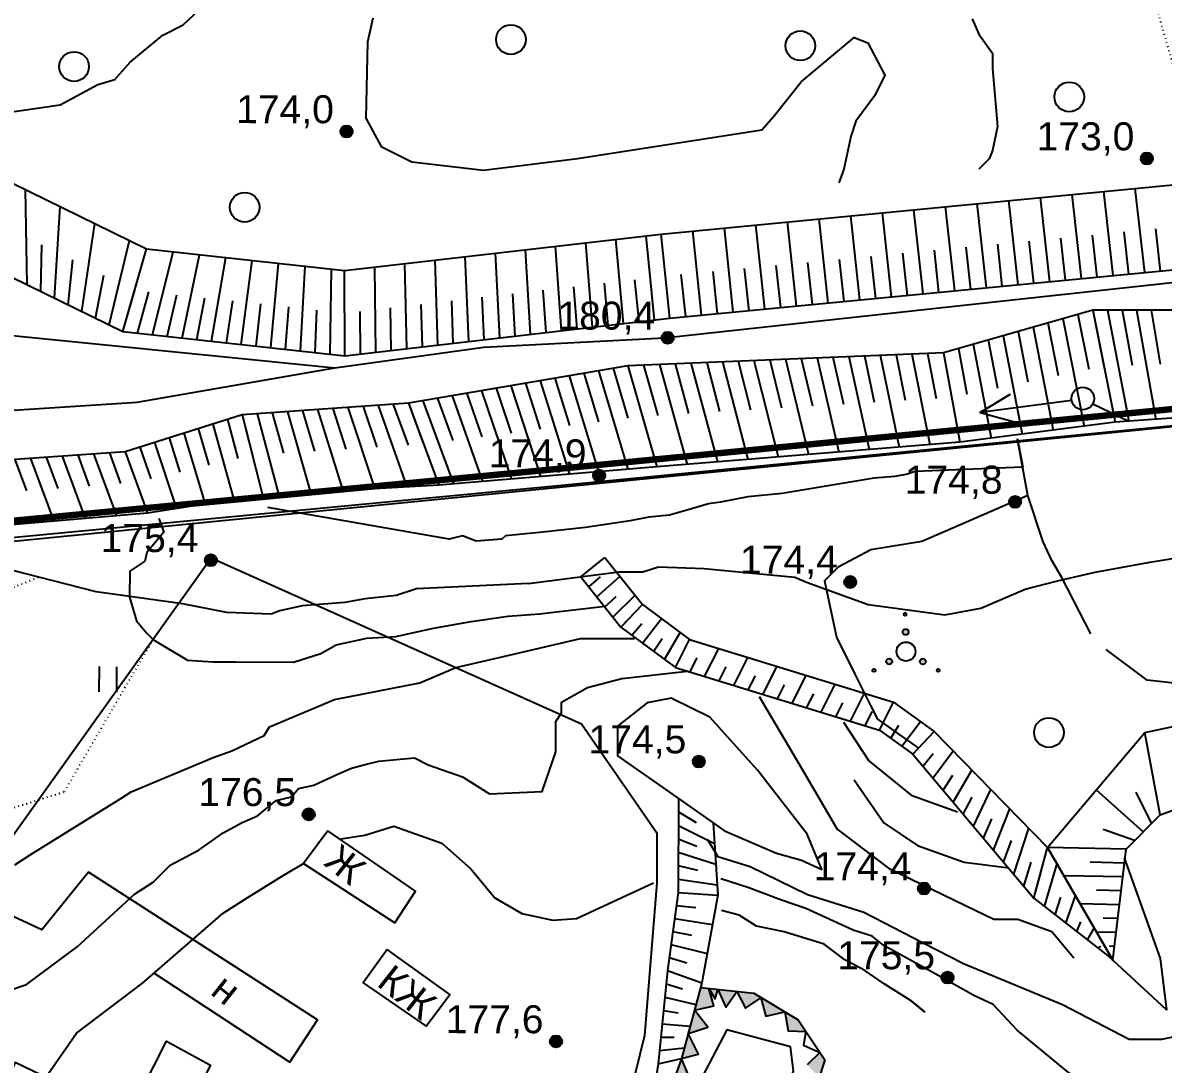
# Model space of a CAD drawing. Header units: millimetres. Extents: x 6243 to 9314, y 4730 to 7085.
# Drawn here: x 8010.8 to 8149.4, y 5992.6 to 6119.1 of the extents above; entities that cross this region are included whole.
import ezdxf

# ---------------------------------------------------------------- set-up
doc = ezdxf.new("R2010")
doc.units = ezdxf.units.MM
doc.header["$LTSCALE"] = 0.7
doc.linetypes.add('ACAD_ISO07W100', pattern=[3, 0, -3])
for name, color, linetype in [('відм', 14, 'Continuous'), ('горизонталі', 22, 'Continuous'), ('горный отвод', 7, 'Continuous'), ('дерево', 7, 'Continuous'), ('кущ', 7, 'Continuous'), ('Откос', 7, 'Continuous'), ('чорн', 255, 'Continuous')]:
    doc.layers.add(name, color=color, linetype=linetype)
doc.styles.get("Standard").update_dxf_attribs({"font": 'arial.ttf'})

msp = doc.modelspace()

# ---------------------------------------------------------------- hatches: boundary and pattern name
at = {"layer": 'відм', "ltscale": 0.2}
h = msp.add_hatch(color=32, dxfattribs=at)
h.dxf.hatch_style = 1
h.paths.add_polyline_path([(8050.88, 6105.94, 1), (8049.41, 6105.94, 1)])
h = msp.add_hatch(color=32, dxfattribs=at)
h.dxf.hatch_style = 1
h.paths.add_polyline_path([(8148.14, 6102.66, 1), (8146.68, 6102.66, 1)])
h = msp.add_hatch(color=256, dxfattribs=at)
h.dxf.hatch_style = 1
h.paths.add_polyline_path([(8089.92, 6080.87, 1), (8088.45, 6080.88, 1)])
h = msp.add_hatch(color=256, dxfattribs=at)
h.dxf.hatch_style = 1
h.paths.add_polyline_path([(8081.58, 6064.14, 1), (8080.11, 6064.14, 1)])
h = msp.add_hatch(color=32, dxfattribs=at)
h.dxf.hatch_style = 1
h.paths.add_polyline_path([(8132.12, 6060.94, 1), (8130.66, 6060.94, 1)])
h = msp.add_hatch(color=32, dxfattribs=at)
h.dxf.hatch_style = 1
h.paths.add_polyline_path([(8034.41, 6053.85, 1), (8032.95, 6053.85, 1)])
h = msp.add_hatch(color=32, dxfattribs=at)
h.dxf.hatch_style = 1
h.paths.add_polyline_path([(8112.1, 6051.21, 1), (8110.64, 6051.21, 1)])
h = msp.add_hatch(color=32, dxfattribs=at)
h.dxf.hatch_style = 1
h.paths.add_polyline_path([(8093.69, 6029.4, 1), (8092.23, 6029.41, 1)])
h = msp.add_hatch(color=32, dxfattribs=at)
h.dxf.hatch_style = 1
h.paths.add_polyline_path([(8046.29, 6022.99, 1), (8044.83, 6022.99, 1)])
h = msp.add_hatch(color=32, dxfattribs=at)
h.dxf.hatch_style = 1
h.paths.add_polyline_path([(8121.06, 6013.98, 1), (8119.6, 6013.98, 1)])
h = msp.add_hatch(color=32, dxfattribs=at)
h.dxf.hatch_style = 1
h.paths.add_polyline_path([(8123.93, 6003.16, 1), (8122.46, 6003.16, 1)])
h = msp.add_hatch(color=256, dxfattribs=at)
h.dxf.hatch_style = 1
h.paths.add_polyline_path([(8076.35, 5995.41, 1), (8074.88, 5995.41, 1)])
at = {"layer": 'кущ', "ltscale": 0.2}
h = msp.add_hatch(color=256, dxfattribs=at)
h.dxf.hatch_style = 1
h.paths.add_polyline_path([(8118.1, 6044.77), (8118.09, 6045.5, -0.133506), (8118.27, 6045.45, -0.764437)])
h.paths.add_polyline_path([(8118.1, 6044.77, -0.133506), (8117.92, 6044.82, -0.764437), (8118.09, 6045.5)])
h.paths.add_polyline_path([(8118.05, 6047.46, -0.133506), (8118.14, 6047.43, -0.764437), (8118.05, 6047.09)])
h.paths.add_polyline_path([(8118.05, 6047.46), (8118.05, 6047.09, -0.133506), (8117.96, 6047.12, -0.764437)])
h = msp.add_hatch(color=256, dxfattribs=at)
h.dxf.hatch_style = 1
h.paths.add_polyline_path([(8116.4, 6041.74), (8115.78, 6041.37, -0.133506), (8115.73, 6041.56, -0.764437)])
h.paths.add_polyline_path([(8116.4, 6041.74, -0.133506), (8116.45, 6041.56, -0.764437), (8115.78, 6041.37)])
h.paths.add_polyline_path([(8114.09, 6040.38, -0.133506), (8114.07, 6040.48, -0.764437), (8114.4, 6040.57)])
h.paths.add_polyline_path([(8114.09, 6040.38), (8114.4, 6040.57, -0.133506), (8114.43, 6040.48, -0.764437)])
h = msp.add_hatch(color=256, dxfattribs=at)
h.dxf.hatch_style = 1
h.paths.add_polyline_path([(8119.88, 6041.74), (8120.51, 6041.37, 0.133506), (8120.56, 6041.55, 0.764437)])
h.paths.add_polyline_path([(8119.88, 6041.74, 0.133506), (8119.83, 6041.55, 0.764437), (8120.51, 6041.37)])
h.paths.add_polyline_path([(8122.19, 6040.37, 0.133506), (8122.22, 6040.47, 0.764437), (8121.88, 6040.56)])
h.paths.add_polyline_path([(8122.19, 6040.37), (8121.88, 6040.56, 0.133506), (8121.86, 6040.47, 0.764437)])
at = {"layer": 'чорн', "ltscale": 0.5}
h = msp.add_hatch(color=256, dxfattribs=at)
h.dxf.hatch_style = 1
h.paths.add_polyline_path([(8094.81, 5999.73), (8094.19, 6001.84), (8093.17, 6001.96), (8092.44, 5999.22)])
h.paths.add_polyline_path([(8094.19, 6001.84), (8094.95, 6000.56), (8095.29, 6001.72)])
h.paths.add_polyline_path([(8095.29, 6001.72), (8096.26, 5999.56), (8097.58, 6001.47)])
h.paths.add_polyline_path([(8098.62, 5999.44), (8100.52, 6000.72), (8099.65, 6001.25), (8097.58, 6001.47)])
h.paths.add_polyline_path([(8100.52, 6000.72), (8101.11, 5998.49), (8103.43, 5998.98)])
h.paths.add_polyline_path([(8092.44, 5999.22), (8091.68, 5996.37), (8094.05, 5997.14)])
h.paths.add_polyline_path([(8091.68, 5996.37), (8090.86, 5993.33), (8092.92, 5993.87)])
h.paths.add_polyline_path([(8105.03, 5998.02), (8103.43, 5998.98), (8103.83, 5996.7), (8105.97, 5996.61)])
h.paths.add_polyline_path([(8091.15, 5975.21), (8090.72, 5977.82), (8088.13, 5977.39)])
h.paths.add_polyline_path([(8107.6, 5991.04), (8108.27, 5993.15), (8107.67, 5994.05), (8106.13, 5992.58)])
h.paths.add_polyline_path([(8107.6, 5991.04), (8105.78, 5989.74), (8106.62, 5987.91)])
h.paths.add_polyline_path([(8104.66, 5986.95), (8105.62, 5984.75), (8106.62, 5987.91)])
h.paths.add_polyline_path([(8105.62, 5984.75), (8103.74, 5983.92), (8104.75, 5982)])
h.paths.add_polyline_path([(8104.61, 5981.56), (8104.75, 5982), (8102.61, 5981.66), (8102.98, 5979.74)])
h.paths.add_polyline_path([(8102.98, 5979.74), (8100.8, 5979.74), (8100.98, 5977.51)])
h.paths.add_polyline_path([(8099.94, 5976.35), (8100.98, 5977.51), (8098.73, 5977.97), (8097.88, 5975.71)])
h.paths.add_polyline_path([(8095.26, 5976.97), (8094.64, 5974.69), (8097.88, 5975.71)])
h.paths.add_polyline_path([(8092.96, 5976.59), (8091.15, 5975.21), (8092.7, 5974.09), (8094.64, 5974.69)])
h.paths.add_polyline_path([(8089.5, 5979.77), (8088.08, 5981.18), (8088.13, 5977.39)])
h.paths.add_polyline_path([(8089.47, 5983.25), (8088.03, 5984.39), (8088.08, 5981.18)])
h.paths.add_polyline_path([(8089.7, 5985.46), (8088.68, 5987.24), (8088.02, 5985.39), (8088.03, 5984.39)])
h.paths.add_polyline_path([(8090.82, 5988.24), (8089.78, 5990.31), (8088.68, 5987.24)])
h.paths.add_polyline_path([(8089.78, 5990.31), (8091.74, 5991.19), (8090.86, 5993.33)])

# ---------------------------------------------------------------- linework, layer by layer
at = {"layer": 'відм', "color": 32, "ltscale": 0.2}
for centre in [(8050.15, 6105.94), (8147.41, 6102.66), (8131.39, 6060.94), (8033.68, 6053.85), (8111.37, 6051.21), (8092.96, 6029.4), (8045.56, 6022.99), (8120.33, 6013.98), (8123.19, 6003.16)]:
    msp.add_circle(centre, 0.733, dxfattribs=at)
at = {"layer": 'відм', "color": 7, "ltscale": 0.2}
for centre in [(8089.18, 6080.88), (8080.85, 6064.14), (8075.61, 5995.41)]:
    msp.add_circle(centre, 0.733, dxfattribs=at)
at = {"layer": 'горизонталі', "color": 32}
for points in [[(8008.1, 6108.13), (8015.37, 6109.16), (8019.93, 6111.64), (8022.01, 6112.26), (8023.88, 6114.34), (8027.82, 6117.65), (8030.32, 6118.89), (8033.43, 6121.8), (8034.06, 6123.45), (8035.1, 6125.94), (8035.93, 6128.85), (8034.69, 6133), (8030.96, 6137.15), (8028.47, 6139.44), (8028.47, 6140.06), (8024.53, 6142.55), (8019.97, 6144.01), (8013.96, 6147.96), (8012.3, 6148.79), (8010.85, 6149.62), (8007.95, 6151.91)], [(8053.35, 6119.7), (8052.72, 6116.79), (8052.5, 6107.56), (8054.37, 6104.13), (8058.1, 6102.26), (8066.81, 6101.22), (8078.23, 6102.65), (8100.64, 6106.15), (8102.09, 6107.81), (8105.42, 6111.96), (8111.85, 6117.35), (8113.51, 6116.72), (8115.58, 6112.78), (8114.34, 6110.29), (8112.05, 6107.18), (8111.43, 6105.31), (8110.59, 6101.37), (8109.97, 6099.71)], [(8126.17, 6119.61), (8127, 6117.74), (8128.66, 6115.46), (8128.66, 6113.59), (8129.27, 6106.54), (8128.65, 6103.63), (8128.23, 6102.6), (8126.98, 6101.35)], [(8140.61, 6044.9), (8137.09, 6051.75), (8135.85, 6053.83), (8134.81, 6056.11), (8132.95, 6061.72), (8131.69, 6068.58), (8132.32, 6065.15), (8119.26, 6064.64), (8118.33, 6064.31), (8116.77, 6064.02), (8114.28, 6063.81), (8103.08, 6061.96), (8098.93, 6061.55), (8095.6, 6060.93), (8094.15, 6060.72), (8092.08, 6060.1), (8089.42, 6059.32), (8086.89, 6059.07), (8084.61, 6058.66), (8079.21, 6057.84), (8073.61, 6057.22), (8069.46, 6056.81), (8069.04, 6056.4), (8065.93, 6056.19), (8064.27, 6056.82), (8062.61, 6056.4), (8040.6, 6060.25)], [(8132.95, 6061.72), (8122.99, 6057.37), (8120.08, 6056.13), (8113.86, 6055.1), (8109.91, 6053.03), (8108.25, 6051.37), (8109.69, 6044.52), (8111.97, 6039.95), (8113.83, 6036.22), (8114.66, 6034.56), (8119.64, 6031.02)], [(8027.34, 6058.93), (8027.96, 6057.27), (8025.88, 6054.79), (8025.67, 6053.75), (8023.81, 6052.51), (8023.8, 6049.39), (8024.63, 6046.49), (8025.87, 6045.04), (8026.7, 6044.2), (8030.85, 6041.71), (8033.96, 6041.5), (8035.62, 6041.5), (8036.66, 6041.5), (8043.71, 6041.49), (8047.03, 6042.52), (8048.9, 6043.56), (8052.64, 6044.38), (8056.16, 6044.58), (8060.73, 6045.62), (8065.3, 6046.41), (8069.79, 6047.08), (8073.6, 6047.34), (8081.57, 6048.27)], [(8072.25, 6051.02), (8058.66, 6050.39), (8056.17, 6049.56), (8052.43, 6049.15), (8049.94, 6048.74), (8044.76, 6048.33), (8042.06, 6047.71), (8041.02, 6047.3), (8035.63, 6047.51), (8030.23, 6048.56), (8019.73, 6050.01), (8004.2, 6053.99), (8001.18, 6056.21)], [(8072.25, 6051.02), (8083.25, 6052.46), (8086.15, 6052.46), (8088.06, 6053.04), (8093.62, 6052.87), (8104.62, 6051.81), (8106.07, 6051.19), (8113.54, 6048.48), (8122.87, 6047.23), (8127.23, 6048.05), (8132.63, 6050.33), (8136.57, 6051.36), (8141.14, 6052.39), (8147.78, 6053.63), (8150.27, 6054.04), (8155.45, 6054.45), (8156.7, 6054.45)], [(8208.88, 6050.01), (8207.42, 6048.14), (8205.97, 6048.35), (8201.4, 6046.49), (8193.31, 6044.01), (8186.88, 6042.15), (8179.61, 6040.08), (8166.54, 6039.47), (8155.13, 6038.45), (8147.45, 6039.29), (8142.48, 6043.03)], [(8009.86, 6016.84), (8011.73, 6018.08), (8022.74, 6024.91), (8023.98, 6025.74), (8033.95, 6029.88), (8036.23, 6030.71), (8040.17, 6032.57), (8040.8, 6033.61), (8048.69, 6036.92), (8059.06, 6038.98), (8063.42, 6040.84), (8068.71, 6042.06), (8078.58, 6044.35), (8085.17, 6044.34)], [(7999.05, 5998.18), (8011.26, 6002.34), (8017.44, 6006.88), (8024.38, 6013.29), (8026.67, 6014.74), (8028.74, 6016.81), (8032.27, 6018.68), (8035.18, 6020.75), (8037.46, 6021.99), (8039.33, 6022.82), (8041.62, 6024.68), (8043.48, 6025.1), (8044.32, 6026.13), (8046.18, 6026.55), (8048.88, 6027.79), (8050.75, 6028.61), (8052.41, 6029.03), (8054.07, 6029.44), (8058.43, 6029.85), (8060.09, 6029.02), (8064.24, 6027.56), (8067.55, 6025.48), (8073.93, 6025.75), (8075.58, 6030.58), (8075.58, 6034.26), (8076.26, 6035.3), (8076.26, 6036.63), (8079.43, 6038.39), (8083.6, 6039.48), (8091.58, 6040.37)], [(8086.69, 6036.53), (8083.08, 6033.72), (8083.07, 6030.11), (8090.48, 6024.91), (8096.1, 6020.97), (8102.41, 6018.27), (8105.45, 6017.44), (8107.93, 6016.27), (8106.13, 6020.6), (8100.09, 6028.35), (8094.29, 6034.8), (8089.59, 6037.1), (8086.69, 6036.53)], [(8100.31, 6037.3), (8105.43, 6028.59), (8109.78, 6021.2), (8116.03, 6016.47), (8126.64, 6011.31), (8128.8, 6010.26), (8131.75, 6010.26), (8135.87, 6008.77), (8138.52, 6005.56)], [(8110.55, 6034.19), (8113.64, 6029.47), (8118.76, 6025.32), (8124.38, 6023.28)], [(8111.84, 6027.17), (8115.43, 6021.96), (8119.54, 6019.21), (8125.19, 6017.19), (8130.67, 6016.51)], [(8049.46, 6020.03), (8052.4, 6020.47), (8055.9, 6021.55), (8061.74, 6019.47), (8065.26, 6016.36), (8068.16, 6012.83), (8071.48, 6010.95), (8075.21, 6010.12), (8078.12, 6010.32), (8087.46, 6014.67)], [(8093.96, 6019.98), (8095.26, 6017.88), (8099.21, 6016.67), (8106.17, 6013.26), (8113.03, 6011.1), (8120.23, 6007.39), (8125.12, 6004.87), (8137.16, 5999.9), (8145.27, 5995.69), (8149.22, 5995.69), (8155.43, 5996.98), (8162.11, 6004.48), (8164.52, 6005.98), (8166.23, 6010.53), (8164.88, 6012.93), (8162.22, 6012.94), (8160.47, 6011.39), (8158.01, 6007.79), (8156.66, 6004.34), (8155, 6004.34), (8153.05, 6006.99), (8150.61, 6019.67)], [(8008.06, 5979.36), (8011.4, 5987.86), (8017.36, 5996.42), (8025.37, 6002.49), (8035.17, 6011), (8038.07, 6012.86), (8042.44, 6015.55), (8044.93, 6017)], [(8144.65, 6017.72), (8147, 6011.16), (8149.03, 6005.49), (8149.79, 5999.25), (8142.79, 6005.72)], [(8170.65, 6003.16), (8162.96, 5995.91), (8152.79, 5990.11), (8146.56, 5989.08), (8144.07, 5988.88), (8141.79, 5989.5), (8140.13, 5989.92), (8137.44, 5992), (8131.63, 5996.77), (8128.73, 5999.89), (8126.45, 6000.93), (8121.68, 6003.63), (8115.46, 6007.06), (8114.01, 6008.21), (8111.73, 6008.91), (8105.96, 6011.55), (8103.02, 6012.58), (8099.05, 6014.07), (8095.66, 6015.16)], [(8118.77, 6000.32), (8120.38, 5998.98), (8118.77, 6000.32), (8115.5, 6002.41), (8113.12, 6004.04), (8110.72, 6005.33), (8108.21, 6007.21), (8103.33, 6008.71), (8099.98, 6009.39), (8097.85, 6010.73), (8095.72, 6011.29)]]:
    msp.add_lwpolyline(points, dxfattribs=at)
at = {"layer": 'горный отвод', "color": 7, "ltscale": 0.2}
for points in [[(6833.81, 6399.02), (7050.49, 6541.99), (7159.64, 6603.79), (7192.72, 6605.52), (7214.71, 6594.41), (7446.38, 6394.62), (7812.87, 6318.98), (7813.33, 6270.44), (8212.54, 6212.33), (8210.56, 6196.61), (8228.28, 6077.75), (8075.07, 6062.83), (7942.18, 6050.2), (7867.23, 6042.06), (7881.29, 5852.33), (7884.37, 5811.65), (7998.72, 5796.99), (8009.93, 5714.66)], [(8210.56, 6196.61), (8225.4, 6093.88), (8228.28, 6077.75), (7867.23, 6042.06), (7884.37, 5811.65), (7998.72, 5796.99), (8009.93, 5714.66), (7893.11, 5741.23), (7485.75, 5684.53), (7371.91, 5668.57), (7363.94, 5566.46)]]:
    msp.add_lwpolyline(points, dxfattribs=at)
at = {"layer": 'горный отвод', "color": 2, "lineweight": 200, "ltscale": 0.2}
msp.add_lwpolyline([(8225.92, 6079.53), (8074.88, 6064.83), (7941.97, 6052.2), (7865.08, 6043.85)], dxfattribs=at)
at = {"layer": 'горный отвод', "color": 2, "ltscale": 0.2}
for points in [[(8225.92, 6079.54), (8074.88, 6064.83), (7941.97, 6052.2), (7867.02, 6044.06)], [(8225.92, 6079.54), (8074.88, 6064.83), (7941.97, 6052.2), (7867.02, 6044.06)], [(8225.92, 6079.54), (8074.88, 6064.84), (7941.97, 6052.2), (7867.02, 6044.06)], [(8225.92, 6079.53), (8074.88, 6064.83), (7941.97, 6052.2), (7867.02, 6044.06)]]:
    msp.add_lwpolyline(points, dxfattribs=at)
at = {"layer": 'дерево', "color": 7, "ltscale": 0.2}
for centre in [(8070.13, 6117.1), (8105.3, 6116.35), (8017.05, 6113.82), (8137.98, 6110.13), (8037.78, 6096.73), (8135.5, 6032.92)]:
    msp.add_circle(centre, 1.8, dxfattribs=at)
at = {"layer": 'кущ', "color": 7, "ltscale": 0.2}
for centre, radius in [((8118.05, 6047.27), 0.181), ((8118.1, 6045.14), 0.362), ((8118.14, 6042.76), 1.15), ((8116.09, 6041.56), 0.362), ((8120.19, 6041.55), 0.362), ((8114.25, 6040.48), 0.181), ((8122.04, 6040.47), 0.181)]:
    msp.add_circle(centre, radius, dxfattribs=at)
at = {"layer": 'Откос', "color": 7, "ltscale": 0.15}
for p, q in [((8011.37, 6087.32), (8011.16, 6098.88)), ((8143.3, 6088.43), (8142.16, 6098.65)), ((8147.15, 6088.8), (8146, 6099.02)), ((8127.92, 6086.95), (8126.8, 6097.17)), ((8131.77, 6087.32), (8130.64, 6097.54)), ((8135.61, 6087.69), (8134.48, 6097.91)), ((8139.46, 6088.06), (8138.32, 6098.28)), ((8014.69, 6085.69), (8015.37, 6096.82)), ((8116.38, 6085.84), (8115.27, 6096.07)), ((8120.23, 6086.21), (8119.11, 6096.43)), ((8124.08, 6086.58), (8122.95, 6096.8)), ((8018, 6084.07), (8019.57, 6094.76)), ((8101, 6084.36), (8099.91, 6094.59)), ((8104.85, 6084.73), (8103.75, 6094.96)), ((8108.69, 6085.1), (8107.59, 6095.33)), ((8112.54, 6085.47), (8111.43, 6095.7)), ((8087.58, 6083.03), (8086.55, 6093.27)), ((8089.46, 6083.25), (8088.38, 6093.48)), ((8093.31, 6083.62), (8092.22, 6093.85)), ((8097.15, 6083.99), (8096.07, 6094.22)), ((8137.54, 6087.87), (8136.97, 6092.99)), ((8141.38, 6088.24), (8140.81, 6093.36)), ((8145.23, 6088.61), (8144.65, 6093.73)), ((8149.07, 6088.98), (8148.5, 6094.1)), ((8013.03, 6086.51), (8013.15, 6092.18)), ((8021.31, 6082.45), (8023.77, 6092.7)), ((8022.97, 6081.64), (8025.87, 6091.67)), ((8072.53, 6081.3), (8071.9, 6091.58)), ((8076.3, 6081.73), (8075.56, 6092)), ((8080.06, 6082.16), (8079.23, 6092.42)), ((8083.82, 6082.6), (8082.89, 6092.84)), ((8126, 6086.76), (8125.44, 6091.88)), ((8129.84, 6087.13), (8129.28, 6092.25)), ((8133.69, 6087.5), (8133.12, 6092.62)), ((8016.34, 6084.88), (8016.91, 6090.34)), ((8026.57, 6081.24), (8029.08, 6091.32)), ((8030.17, 6080.85), (8032.29, 6090.97)), ((8033.76, 6080.46), (8035.5, 6090.62)), ((8037.36, 6080.07), (8038.7, 6090.27)), ((8061.25, 6080), (8060.92, 6090.32)), ((8065.01, 6080.43), (8064.58, 6090.74)), ((8068.77, 6080.87), (8068.24, 6091.16)), ((8110.61, 6085.28), (8110.06, 6090.4)), ((8114.46, 6085.65), (8113.91, 6090.77)), ((8118.31, 6086.02), (8117.75, 6091.14)), ((8122.15, 6086.39), (8121.59, 6091.51)), ((8040.96, 6079.68), (8041.91, 6089.92)), ((8044.56, 6079.29), (8045.12, 6089.58)), ((8048.16, 6078.9), (8048.32, 6089.23)), ((8049.96, 6078.7), (8049.93, 6089.05)), ((8053.72, 6079.13), (8053.59, 6089.47)), ((8057.49, 6079.57), (8057.25, 6089.9)), ((8095.23, 6083.8), (8094.69, 6088.92)), ((8099.08, 6084.17), (8098.53, 6089.29)), ((8102.92, 6084.54), (8102.38, 6089.66)), ((8106.77, 6084.91), (8106.22, 6090.03)), ((8019.66, 6083.26), (8020.66, 6088.49)), ((8081.94, 6082.38), (8081.5, 6087.51)), ((8085.7, 6082.81), (8085.21, 6087.93)), ((8089.46, 6083.25), (8088.92, 6088.36)), ((8091.39, 6083.43), (8090.84, 6088.55)), ((8022.97, 6081.64), (8024.42, 6086.65)), ((8024.77, 6081.44), (8026.12, 6086.47)), ((8028.37, 6081.05), (8029.53, 6086.1)), ((8070.65, 6081.08), (8070.36, 6086.23)), ((8074.41, 6081.51), (8074.07, 6086.65)), ((8078.18, 6081.95), (8077.79, 6087.08)), ((8031.97, 6080.66), (8032.93, 6085.73)), ((8035.56, 6080.27), (8036.33, 6085.36)), ((8039.16, 6079.88), (8039.74, 6084.99)), ((8059.37, 6079.78), (8059.23, 6084.94)), ((8063.13, 6080.22), (8062.94, 6085.37)), ((8066.89, 6080.65), (8066.65, 6085.8)), ((8042.76, 6079.48), (8043.14, 6084.62)), ((8046.36, 6079.09), (8046.54, 6084.25)), ((8049.96, 6078.7), (8049.94, 6083.88)), ((8051.84, 6078.92), (8051.8, 6084.09)), ((8055.6, 6079.35), (8055.51, 6084.52)), ((8139.02, 6083.72), (8140.34, 6077.05)), ((8140.84, 6084.24), (8142.19, 6077.43)), ((8140.84, 6084.24), (8143.55, 6070.62)), ((8142.61, 6084.24), (8145.2, 6070.74)), ((8144.39, 6084.24), (8145.62, 6077.55)), ((8146.16, 6084.23), (8148.49, 6070.97)), ((8147.94, 6084.23), (8149.04, 6077.66)), ((8133.58, 6082.17), (8136.01, 6069.65)), ((8135.39, 6082.69), (8136.64, 6076.29)), ((8137.21, 6083.21), (8139.78, 6070.14)), ((8128.13, 6080.62), (8129.24, 6074.77)), ((8129.94, 6081.13), (8132.24, 6069.17)), ((8131.76, 6081.65), (8132.94, 6075.53)), ((8124.5, 6079.58), (8125.54, 6074.01)), ((8126.31, 6080.1), (8128.47, 6068.68)), ((8090.09, 6077.72), (8091.73, 6071.68)), ((8092, 6077.79), (8095.22, 6065.8)), ((8093.92, 6077.87), (8095.49, 6071.91)), ((8095.84, 6077.95), (8098.91, 6066.1)), ((8097.76, 6078.03), (8099.25, 6072.14)), ((8099.67, 6078.11), (8102.59, 6066.4)), ((8101.59, 6078.19), (8103.01, 6072.37)), ((8103.51, 6078.27), (8106.28, 6066.7)), ((8105.42, 6078.35), (8106.77, 6072.6)), ((8107.34, 6078.43), (8109.96, 6067)), ((8109.26, 6078.51), (8110.53, 6072.83)), ((8111.18, 6078.59), (8113.65, 6067.3)), ((8113.09, 6078.67), (8114.29, 6073.06)), ((8115.01, 6078.75), (8117.33, 6067.6)), ((8116.93, 6078.82), (8118.05, 6073.29)), ((8118.85, 6078.9), (8121.02, 6067.9)), ((8120.76, 6078.98), (8121.81, 6073.52)), ((8122.68, 6079.06), (8124.7, 6068.2)), ((8122.68, 6079.06), (8124.7, 6068.2)), ((8079, 6076.57), (8080.78, 6070.66)), ((8080.78, 6076.87), (8084.32, 6064.91)), ((8082.56, 6077.17), (8084.32, 6071.11)), ((8084.33, 6077.48), (8087.85, 6065.2)), ((8084.33, 6077.48), (8087.85, 6065.2)), ((8086.25, 6077.56), (8087.97, 6071.45)), ((8088.17, 6077.64), (8091.54, 6065.5)), ((8070.11, 6075.04), (8073.74, 6064.02)), ((8071.89, 6075.35), (8073.7, 6069.76)), ((8073.67, 6075.65), (8077.27, 6064.31)), ((8075.45, 6075.96), (8077.24, 6070.21)), ((8077.22, 6076.26), (8080.79, 6064.61)), ((8063, 6073.83), (8066.68, 6063.43)), ((8064.78, 6074.13), (8066.61, 6068.85)), ((8066.56, 6074.44), (8070.21, 6063.72)), ((8068.33, 6074.74), (8070.15, 6069.31)), ((8048.49, 6072.28), (8050.07, 6067.35)), ((8050.32, 6072.41), (8053.59, 6062.54)), ((8052.16, 6072.53), (8053.85, 6067.59)), ((8054, 6072.66), (8057.49, 6062.76)), ((8055.83, 6072.79), (8057.64, 6067.83)), ((8057.67, 6072.92), (8059.53, 6067.95)), ((8057.67, 6072.92), (8061.39, 6062.98)), ((8059.44, 6073.22), (8063.15, 6063.13)), ((8061.22, 6073.52), (8063.07, 6068.4)), ((8035.7, 6070.95), (8036.95, 6066.22)), ((8037.47, 6071.51), (8038.72, 6066.63)), ((8037.47, 6071.51), (8039.96, 6061.75)), ((8039.31, 6071.64), (8041.91, 6061.87)), ((8041.14, 6071.77), (8042.5, 6066.87)), ((8042.98, 6071.9), (8045.8, 6062.09)), ((8044.82, 6072.02), (8046.28, 6067.11)), ((8046.65, 6072.15), (8049.7, 6062.31)), ((8032.14, 6069.84), (8033.43, 6065.39)), ((8033.92, 6070.4), (8036.46, 6061.21)), ((8026.81, 6068.16), (8029.48, 6060.12)), ((8028.59, 6068.72), (8029.91, 6064.56)), ((8030.37, 6069.28), (8032.97, 6060.67)), ((8017.51, 6066.64), (8018.9, 6062.87)), ((8019.42, 6066.77), (8022.19, 6059.26)), ((8021.34, 6066.91), (8022.71, 6063.16)), ((8023.26, 6067.04), (8025.99, 6059.58)), ((8023.26, 6067.04), (8025.99, 6059.58)), ((8025.03, 6067.6), (8026.38, 6063.73)), ((8009.84, 6066.1), (8011.26, 6062.27)), ((8011.76, 6066.23), (8014.59, 6058.61)), ((8013.67, 6066.37), (8015.08, 6062.57)), ((8015.59, 6066.5), (8018.39, 6058.93)), ((8078.61, 6051.86), (8081.55, 6054.2)), ((8079.59, 6050.63), (8081.03, 6051.84)), ((8080.56, 6049.41), (8083.39, 6051.91)), ((8081.54, 6048.18), (8082.92, 6049.47)), ((8082.52, 6046.96), (8085.22, 6049.61)), ((8083.5, 6045.73), (8086.14, 6048.46)), ((8083.5, 6045.73), (8084.82, 6047.1)), ((8084.82, 6044.75), (8086.05, 6046.18)), ((8086.14, 6043.77), (8088.42, 6046.77)), ((8088.79, 6041.8), (8090.7, 6045.08)), ((8087.47, 6042.79), (8088.51, 6044.36)), ((8090.12, 6040.82), (8091.84, 6044.23)), ((8093.66, 6039.74), (8095.38, 6043.15)), ((8090.12, 6040.82), (8090.98, 6042.53)), ((8091.89, 6040.28), (8092.75, 6041.99)), ((8097.21, 6038.65), (8098.92, 6042.06)), ((8095.43, 6039.19), (8096.29, 6040.9)), ((8100.75, 6037.56), (8102.47, 6040.98)), ((8098.98, 6038.11), (8099.84, 6039.81)), ((8104.3, 6036.47), (8106.01, 6039.89)), ((8102.53, 6037.02), (8103.38, 6038.73)), ((8106.07, 6035.93), (8106.93, 6037.64)), ((8107.84, 6035.39), (8109.55, 6038.8)), ((8111.39, 6034.3), (8113.09, 6037.72)), ((8109.62, 6034.84), (8110.47, 6036.55)), ((8114.93, 6033.21), (8116.64, 6036.63)), ((8114.93, 6033.21), (8116.64, 6036.63)), ((8113.16, 6033.76), (8114.01, 6035.47)), ((8116.28, 6032.24), (8117.28, 6033.84)), ((8117.63, 6031.26), (8119.92, 6034.25)), ((8118.97, 6030.29), (8121.56, 6033.07)), ((8149.01, 6022.95), (8147.17, 6032.95)), ((8149.01, 6022.95), (8147.17, 6032.95)), ((8118.97, 6030.29), (8120.27, 6031.68)), ((8121.42, 6027.37), (8123.86, 6030.71)), ((8120.2, 6028.83), (8121.45, 6030.36)), ((8123.87, 6024.46), (8126.16, 6028.36)), ((8122.65, 6025.92), (8123.83, 6027.73)), ((8125.1, 6023), (8126.2, 6025.09)), ((8126.33, 6021.54), (8128.46, 6026.01)), ((8146.95, 6020.85), (8141.26, 6025.96)), ((8147.98, 6021.9), (8146.1, 6025.68)), ((8090.48, 6024.91), (8094.7, 6021.95)), ((8090.48, 6023.28), (8092.63, 6021.99)), ((8127.55, 6020.09), (8128.58, 6022.46)), ((8128.78, 6018.63), (8130.76, 6023.66)), ((8090.48, 6021.65), (8094.87, 6019.44)), ((8131.23, 6015.72), (8133.06, 6021.31)), ((8145.91, 6019.81), (8142.11, 6021.13)), ((8090.47, 6020.02), (8092.71, 6019.11)), ((8130, 6017.17), (8130.95, 6019.83)), ((8090.47, 6018.39), (8095.04, 6016.93)), ((8133.68, 6012.8), (8135.35, 6018.96)), ((8144.88, 6018.76), (8135.35, 6018.96)), ((8144.88, 6018.76), (8135.35, 6018.96)), ((8090.47, 6016.76), (8092.8, 6016.22)), ((8132.45, 6014.26), (8133.33, 6017.2)), ((8134.98, 6011.79), (8136.49, 6017)), ((8144.68, 6017.07), (8140.51, 6017.16)), ((8133.68, 6012.8), (8134.52, 6015.88)), ((8144.48, 6015.39), (8137.34, 6015.54)), ((8090.47, 6015.13), (8095.21, 6014.42)), ((8090.47, 6013.5), (8092.88, 6013.33)), ((8090.47, 6013.5), (8095.29, 6013.17)), ((8136.28, 6010.78), (8136.95, 6012.91)), ((8137.58, 6009.77), (8138.75, 6013.09)), ((8144.28, 6013.7), (8141.3, 6013.76)), ((8090.25, 6011.92), (8092.61, 6011.66)), ((8144.08, 6012.01), (8139.32, 6012.11)), ((8090.03, 6010.34), (8094.64, 6009.62)), ((8138.88, 6008.75), (8139.38, 6009.94)), ((8143.88, 6010.33), (8142.09, 6010.36)), ((8089.8, 6008.76), (8092.06, 6008.3)), ((8140.18, 6007.74), (8141.01, 6009.18)), ((8143.68, 6008.64), (8141.3, 6008.69)), ((8089.58, 6007.18), (8093.98, 6006.07)), ((8141.48, 6006.73), (8141.81, 6006.97)), ((8142.79, 6005.72), (8143.28, 6005.26)), ((8143.48, 6006.95), (8142.88, 6006.96)), ((8089.36, 6005.59), (8091.51, 6004.94)), ((8143.28, 6005.26), (8143.28, 6005.26)), ((8089.14, 6004.01), (8093.32, 6002.52)), ((8089.14, 6004.01), (8093.32, 6002.52)), ((8088.98, 6002.39), (8090.98, 6001.8)), ((8088.83, 6000.77), (8092.62, 5999.89)), ((8088.67, 5999.16), (8090.47, 5998.87)), ((8088.51, 5997.54), (8091.92, 5997.26)), ((8088.19, 5994.3), (8091.21, 5994.64)), ((8088.35, 5995.92), (8089.96, 5995.94)), ((8088.03, 5992.68), (8090.86, 5993.33)), ((8088.03, 5992.68), (8089.45, 5993))]:
    msp.add_line(p, q, dxfattribs=at)
at = {"layer": 'чорн', "color": 7, "ltscale": 0.15}
for p, q in [((8002.75, 6103), (8025.87, 6091.67)), ((8088.38, 6093.48), (8161.37, 6100.5)), ((8049.93, 6089.05), (8088.38, 6093.48)), ((8025.87, 6091.67), (8049.93, 6089.05)), ((8004.75, 6090.56), (8022.97, 6081.64)), ((8089.46, 6083.25), (8162.53, 6090.28)), ((8140.84, 6084.24), (8122.68, 6079.06)), ((8160.36, 6084.22), (8140.84, 6084.24)), ((8049.96, 6078.7), (8089.46, 6083.25)), ((8022.97, 6081.64), (8049.96, 6078.7)), ((8122.68, 6079.06), (8084.33, 6077.48)), ((8084.33, 6077.48), (8057.67, 6072.92)), ((8057.67, 6072.92), (8037.47, 6071.51)), ((8037.47, 6071.51), (8023.26, 6067.04)), ((8161.69, 6071.92), (8143.55, 6070.62)), ((8143.55, 6070.62), (8124.7, 6068.2)), ((8124.7, 6068.2), (8087.85, 6065.2)), ((8023.26, 6067.04), (7967.67, 6063.13)), ((8087.85, 6065.2), (8061.39, 6062.98)), ((8061.39, 6062.98), (8039.96, 6061.75)), ((8039.96, 6061.75), (8025.99, 6059.58)), ((8025.99, 6059.58), (7970.89, 6054.89)), ((8081.55, 6054.2), (8086.14, 6048.46)), ((8078.61, 6051.86), (8083.5, 6045.73)), ((8086.14, 6048.46), (8091.84, 6044.23)), ((8083.5, 6045.73), (8090.12, 6040.82)), ((8091.84, 6044.23), (8116.64, 6036.63)), ((8147.17, 6032.95), (8191.18, 6042.22)), ((8090.12, 6040.82), (8114.93, 6033.21)), ((8149.01, 6022.95), (8192.48, 6038.51)), ((8116.64, 6036.63), (8121.56, 6033.07)), ((8114.93, 6033.21), (8118.97, 6030.29)), ((8121.56, 6033.07), (8135.35, 6018.96)), ((8135.35, 6018.96), (8147.17, 6032.95)), ((8118.97, 6030.29), (8133.68, 6012.8)), ((8090.48, 6024.91), (8090.47, 6013.5)), ((8144.88, 6018.76), (8149.01, 6022.95)), ((8094.7, 6021.95), (8095.29, 6013.17)), ((8135.35, 6018.96), (8143.28, 6005.26)), ((8143.28, 6005.26), (8135.35, 6018.96)), ((8143.28, 6005.26), (8144.88, 6018.76)), ((8090.47, 6013.5), (8089.14, 6004.01)), ((8095.29, 6013.17), (8093.32, 6002.52)), ((8133.68, 6012.8), (8142.79, 6005.72)), ((8089.14, 6004.01), (8088.03, 5992.68)), ((8093.32, 6002.52), (8090.86, 5993.33)), ((8090.86, 5993.33), (8088.02, 5985.39)), ((8088.03, 5992.68), (8087.09, 5986.79))]:
    msp.add_line(p, q, dxfattribs=at)
at = {"layer": 'чорн', "color": 7, "linetype": 'ACAD_ISO07W100', "ltscale": 0.2}
for points in [[(8027.15, 6209.35), (8037.74, 6203.54), (8050.28, 6203.53), (8059.9, 6189.6), (8065.87, 6187.25), (8084.61, 6183.98), (8104.03, 6183.95), (8113.43, 6184.58), (8136.53, 6179.24), (8147.01, 6172.3), (8150.73, 6159.96), (8150.7, 6129.49), (8147.9, 6123.28), (8151.3, 6111.48), (8169.07, 6101.52)], [(7998.78, 5814.3), (7992.62, 5825.97), (7992.31, 5839.63), (7965.06, 5855.67), (7953.45, 5864.82), (7938.09, 5901.61), (7926.51, 5901.62), (7913.15, 5921.88), (7906.01, 5944.17), (7920.99, 5970.07), (7925.67, 5989.43), (7934.74, 6006.81), (7934.75, 6013.92), (7961.36, 6028.83), (7979.28, 6038.43), (8012.74, 6051.8)], [(8026.65, 6044.26), (8015.81, 6025.68), (7990.7, 6017.78)]]:
    msp.add_lwpolyline(points, dxfattribs=at)
at = {"layer": 'чорн', "color": 7, "ltscale": 0.5}
for points in [[(7395.68, 6019.09), (7477.5, 6026.77), (7594.56, 6036.89), (7703.39, 6046.46), (7786.07, 6054.03), (7884.52, 6063.04), (7991.52, 6070.92), (8024.71, 6073.04), (8048.73, 6077.21), (8066.85, 6079.74), (8088.78, 6080.86), (8130.7, 6085.43), (8183.66, 6091.2), (8226.26, 6095.78)], [(7397.9, 6026.8), (7599.66, 6045.44), (7765.54, 6061.29), (7924.9, 6075.94), (8002.66, 6081.86), (8048.73, 6077.21)], [(8055.1, 6006.58), (8052.2, 6002.54), (8059.85, 5997.27), (8062.72, 6001.11), (8055.1, 6006.58)], [(8093.17, 6001.96), (8099.65, 6001.25), (8105.03, 5998.02), (8108.27, 5993.15), (8104.61, 5981.56), (8099.94, 5976.35), (8092.7, 5974.09), (8088.13, 5977.39)], [(8091.74, 5991.19), (8090.86, 5993.33), (8092.92, 5993.87), (8091.68, 5996.37), (8094.05, 5997.14), (8092.44, 5999.22), (8094.81, 5999.73), (8094.19, 6001.84), (8094.95, 6000.56), (8095.29, 6001.72)], [(8095.29, 6001.72), (8096.26, 5999.56), (8097.58, 6001.47), (8098.62, 5999.44), (8100.52, 6000.72), (8101.11, 5998.49), (8103.43, 5998.98), (8103.83, 5996.7), (8105.97, 5996.61), (8105.67, 5994.94), (8107.67, 5994.05), (8106.13, 5992.58)], [(8092.04, 5988.57), (8091.18, 5981.86), (8094.45, 5979.55), (8099.23, 5981.57), (8103.02, 5987.02), (8104.48, 5991.84), (8104.11, 5994.74), (8096.37, 5996.8), (8092.04, 5988.57)]]:
    msp.add_lwpolyline(points, dxfattribs=at)
at = {"layer": 'чорн', "color": 7, "ltscale": 0.2}
for points in [[(8138.27, 6073.28), (8127.16, 6071.8), (8130.74, 6074), (8127.16, 6071.8), (8131.33, 6070.66)], [(8140.86, 6072.87), (8145.2, 6070.74)], [(8020.09, 6040.96), (8020.08, 6037.88)], [(8022.22, 6040.92), (8022.22, 6037.85)]]:
    msp.add_lwpolyline(points, dxfattribs=at)
at = {"layer": 'чорн', "color": 7, "ltscale": 0.15}
for points in [[(8009.05, 6019.62), (8033.71, 6054.16), (8078.69, 6033.98), (8087.88, 6020.74), (8087.87, 6014.67), (8086.38, 5996.12), (8082.35, 5979.82), (8073.87, 5979.83), (8061.32, 5988.51)], [(8047.89, 6020.97), (8044.93, 6017), (8056.04, 6009.82), (8058.53, 6013.64), (8047.89, 6020.97)], [(8026.78, 6003.71), (8043.26, 5992.87), (8046.64, 5998.03), (8018.8, 6015.96), (8013.12, 6008.96), (8004.46, 6012.98)], [(8023.61, 5986.25), (8028.28, 5995.42), (8033.63, 5992.54), (8029.09, 5983.51), (8023.61, 5986.25), (8009.91, 5992.83), (8003.07, 5978.23), (8016.89, 5970.76), (8028.04, 5961.89), (8024.46, 5958.01), (8013.38, 5966.3), (8016.89, 5970.76)]]:
    msp.add_lwpolyline(points, dxfattribs=at)
at = {"layer": 'чорн', "color": 7, "ltscale": 0.2}
msp.add_circle((8139.63, 6073.5), 1.38, dxfattribs=at)

# ---------------------------------------------------------------- texts
at = {"layer": 'чорн', "color": 32, "ltscale": 0.2, "char_height": 3.4, "attachment_point": 1, "rotation": 359.9325}
for s, insert in [('174,0', (8036.74, 6110.35)), ('173,0', (8134.01, 6107.06)), ('174,8', (8117.99, 6065.35)), ('175,4', (8020.28, 6058.26)), ('174,4', (8097.97, 6055.62)), ('174,5', (8079.56, 6033.81)), ('176,5', (8032.15, 6027.4)), ('174,4', (8106.93, 6018.39)), ('175,5', (8109.79, 6007.57))]:
    msp.add_mtext_dynamic_manual_height_columns(s, width=2.4374, gutter_width=12.5, heights=[0], dxfattribs=dict(at, insert=insert))
at = {"layer": 'чорн', "color": 7, "ltscale": 0.2, "char_height": 3.4, "attachment_point": 1}
for s, insert, rotation in [('180,4', (8075.78, 6085.28), 359.9325), ('174,9', (8067.44, 6068.55), 359.9325), ('Ж', (8049.36, 6019.59), 321.6667), ('КЖ', (8055.79, 6004.94), 321.6667), ('н', (8035.58, 6003.9), 321.6667), ('177,6', (8062.21, 5999.81), 359.9325)]:
    msp.add_mtext_dynamic_manual_height_columns(s, width=2.4374, gutter_width=12.5, heights=[0], dxfattribs=dict(at, insert=insert, rotation=rotation))

doc.saveas('drawing.dxf')
